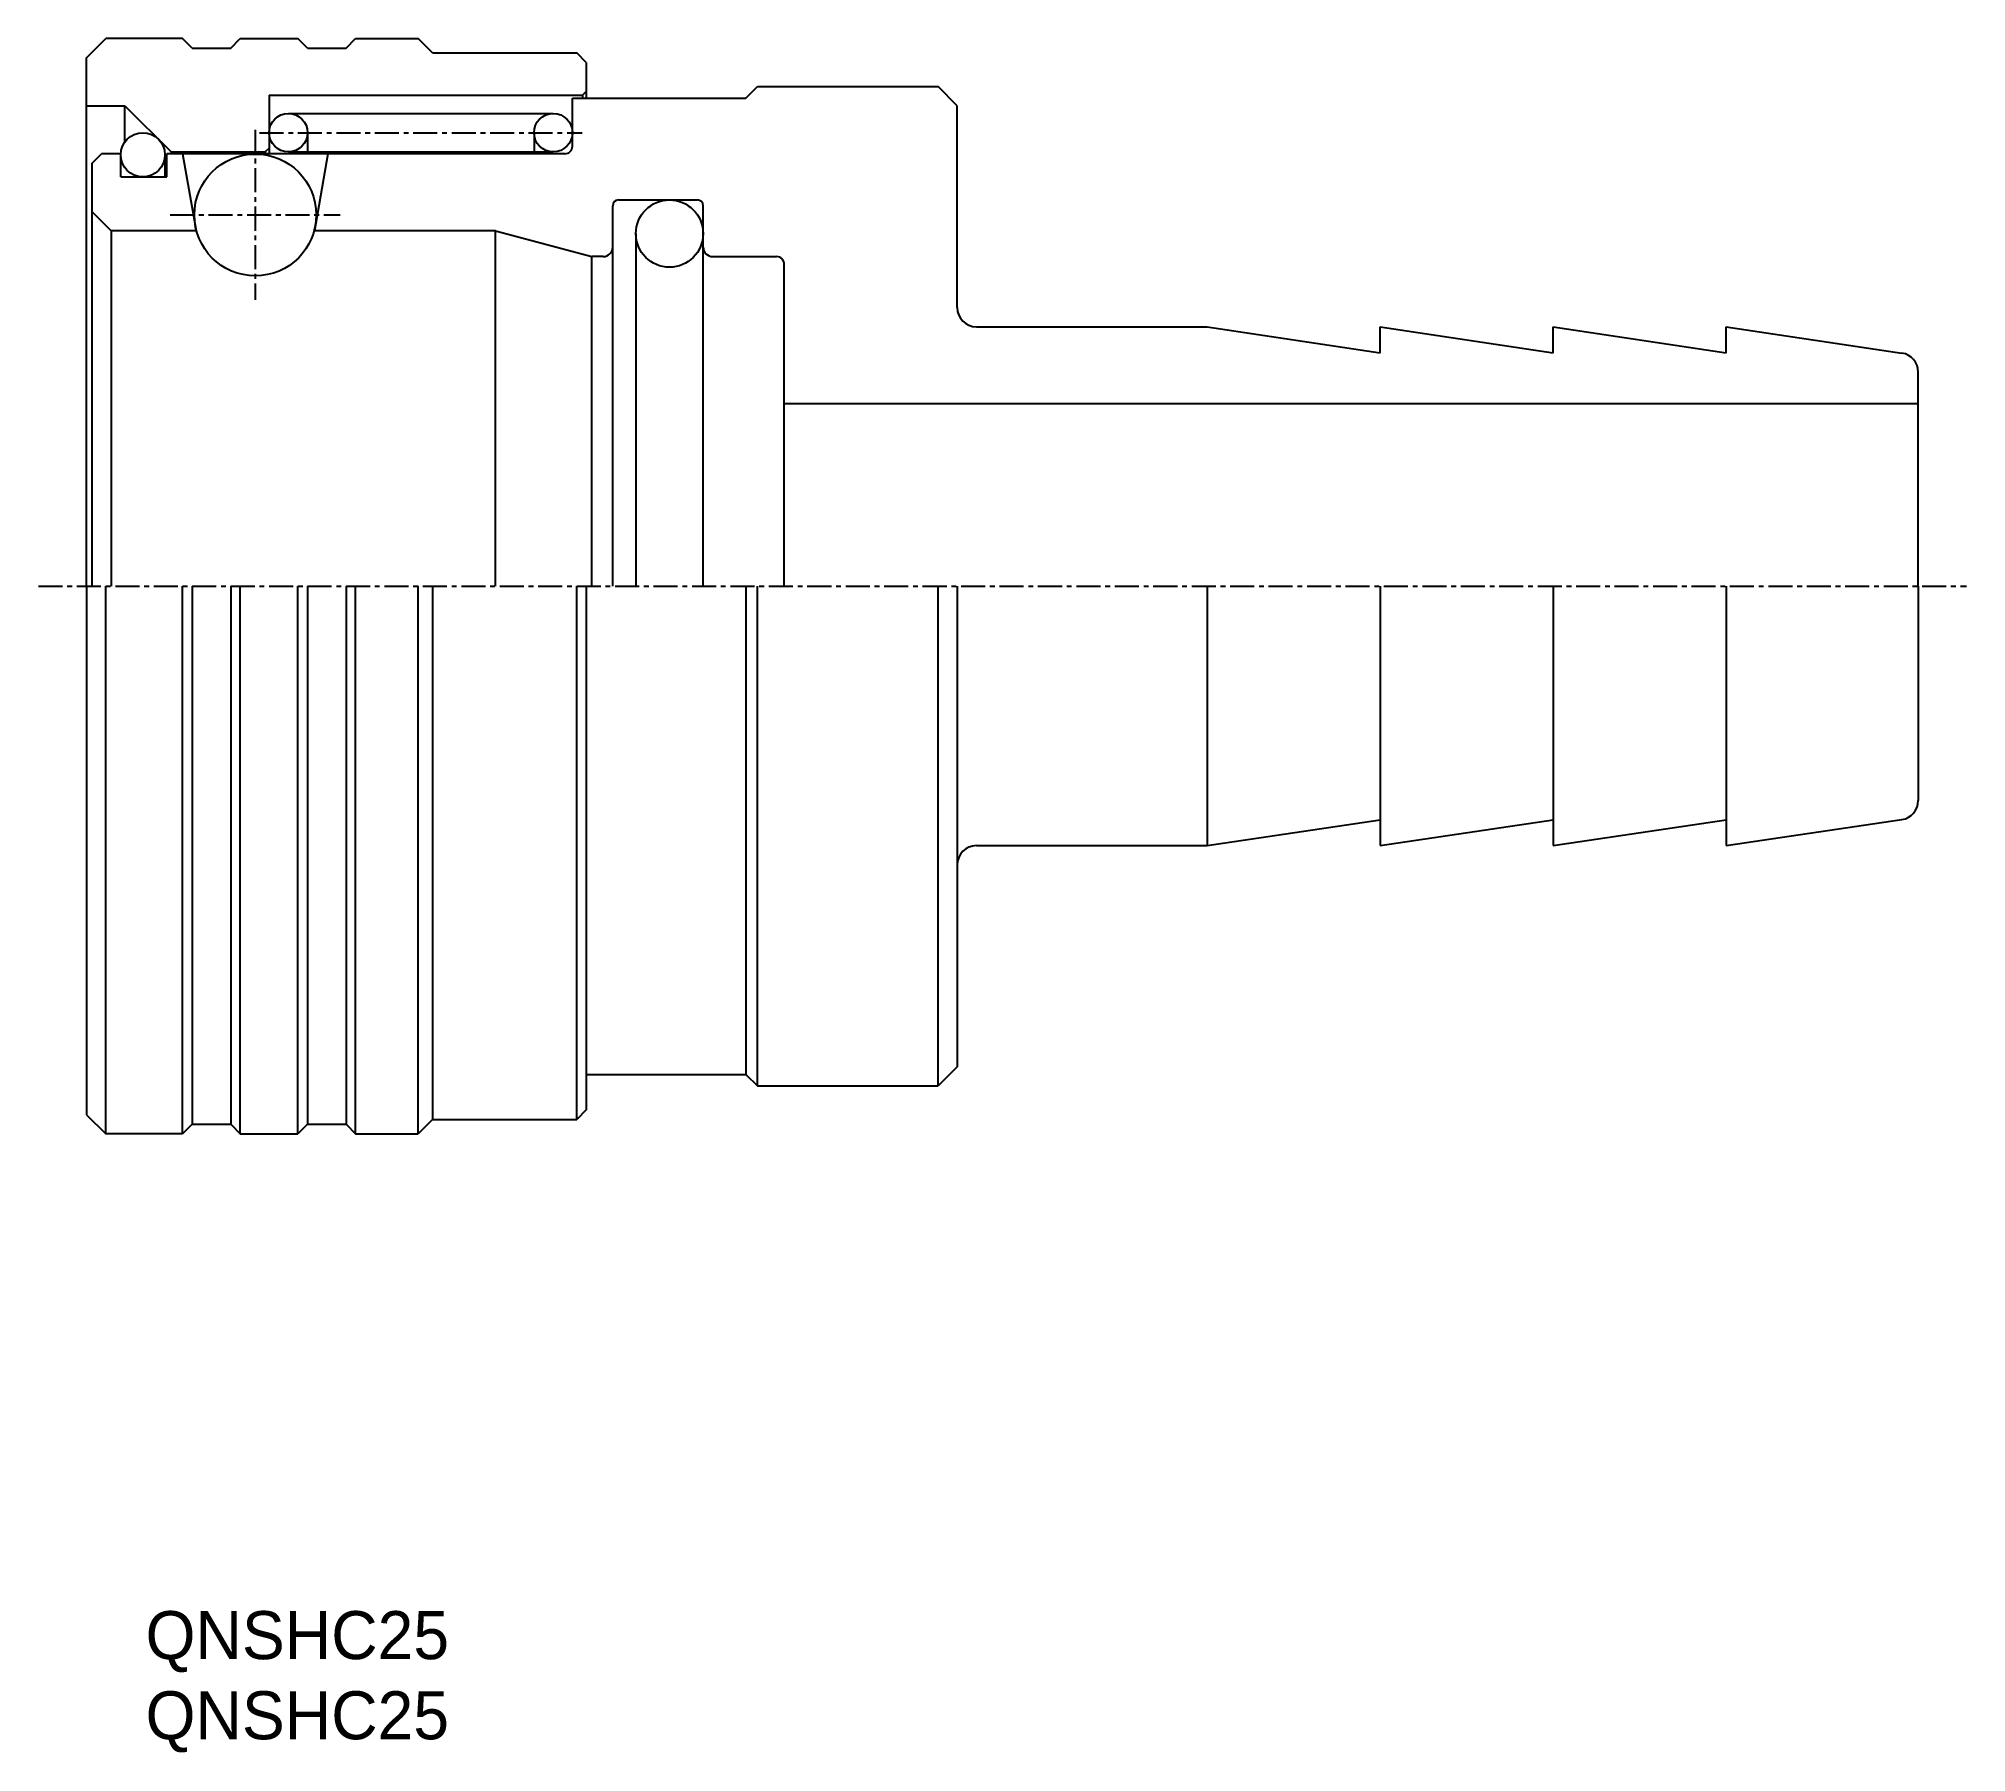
# Model space of a CAD drawing. Extents: x 10 to 110, y 191 to 280.
import ezdxf

# ---------------------------------------------------------------- set-up
doc = ezdxf.new("R2010")
doc.units = 0
doc.linetypes.add('CENTER', pattern=[2, 1.25, -0.25, 0.25, -0.25])
doc.layers.get('0').update_dxf_attribs({"linetype": 'CONTINUOUS'})
doc.layers.add('CENTER', color=1, linetype='CENTER')

msp = doc.modelspace()

# ---------------------------------------------------------------- linework, layer by layer
at = {"color": 7, "linetype": 'CONTINUOUS'}
for p, q in [((12.36, 278.95), (13.36, 279.95)), ((17.36, 279.95), (13.36, 279.95)), ((17.86, 279.45), (17.36, 279.95)), ((19.86, 279.45), (20.36, 279.95)), ((20.36, 279.95), (23.36, 279.95)), ((23.86, 279.45), (23.36, 279.95)), ((25.86, 279.45), (26.36, 279.95)), ((26.36, 279.95), (29.61, 279.95)), ((30.36, 279.2), (29.61, 279.95)), ((12.36, 251.45), (12.36, 278.95)), ((17.86, 279.45), (19.86, 279.45)), ((23.86, 279.45), (25.86, 279.45)), ((30.36, 279.2), (37.86, 279.2)), ((38.36, 278.7), (37.86, 279.2)), ((38.36, 278.7), (38.36, 276.85)), ((21.86, 277), (38.16, 277)), ((21.86, 277), (21.86, 273.95)), ((37.64, 276.85), (46.66, 276.85)), ((37.64, 274.35), (37.64, 276.85)), ((38.36, 277.2), (38.16, 277)), ((38.16, 277), (38.16, 276.85)), ((46.66, 276.85), (47.26, 277.45)), ((47.26, 277.45), (56.66, 277.45)), ((57.66, 276.45), (56.66, 277.45)), ((12.36, 276.45), (14.36, 276.45)), ((14.36, 276.45), (16.76, 274.05)), ((14.36, 274.58), (14.36, 276.45)), ((22.86, 276.05), (36.64, 276.05)), ((57.66, 265.95), (57.66, 276.45)), ((23.86, 275.05), (23.86, 273.95)), ((35.64, 275.05), (35.64, 273.95)), ((12.64, 273.45), (13.14, 273.95)), ((14.14, 273.95), (13.14, 273.95)), ((14.14, 272.75), (14.14, 273.95)), ((16.44, 273.9), (16.44, 272.75)), ((37.24, 273.95), (16.54, 273.95)), ((16.54, 272.75), (16.54, 273.95)), ((16.76, 274.05), (21.66, 274.05)), ((16.76, 274.05), (16.76, 273.95)), ((17.35, 273.95), (18.06, 269.95)), ((21.86, 274.25), (21.66, 274.05)), ((21.66, 274.05), (21.66, 273.95)), ((22.86, 274.05), (36.64, 274.05)), ((24.92, 273.95), (24.22, 269.95)), ((12.64, 273.45), (12.64, 251.45)), ((14.14, 272.75), (16.54, 272.75)), ((12.64, 270.95), (13.64, 269.95)), ((39.74, 251.45), (39.74, 271.25)), ((40.04, 271.55), (44.14, 271.55)), ((44.44, 251.45), (44.44, 271.25)), ((13.64, 269.95), (13.64, 251.45)), ((18.07, 269.95), (13.64, 269.95)), ((33.64, 269.95), (24.2, 269.95)), ((33.64, 251.45), (33.64, 269.95)), ((33.64, 269.95), (38.64, 268.6)), ((40.94, 269.8), (40.94, 251.45)), ((38.64, 251.45), (38.64, 268.6)), ((39.24, 268.6), (38.64, 268.6)), ((44.94, 268.6), (48.26, 268.6)), ((48.66, 251.45), (48.66, 268.2)), ((58.66, 264.95), (70.66, 264.95)), ((70.66, 264.95), (79.66, 263.6)), ((79.66, 264.95), (88.66, 263.6)), ((79.66, 263.6), (79.66, 264.95)), ((88.66, 264.95), (97.66, 263.6)), ((88.66, 263.6), (88.66, 264.95)), ((97.66, 264.95), (106.81, 263.58)), ((97.66, 263.6), (97.66, 264.95)), ((107.66, 251.45), (107.66, 262.59)), ((48.66, 260.95), (107.66, 260.95)), ((12.36, 251.45), (12.36, 223.95)), ((13.36, 222.95), (13.36, 251.45)), ((17.36, 222.95), (17.36, 251.45)), ((17.86, 251.45), (17.86, 223.45)), ((19.86, 251.45), (19.86, 223.45)), ((20.36, 222.95), (20.36, 251.45)), ((23.36, 222.95), (23.36, 251.45)), ((23.86, 251.45), (23.86, 223.45)), ((25.86, 251.45), (25.86, 223.45)), ((26.36, 222.95), (26.36, 251.45)), ((29.61, 222.95), (29.61, 251.45)), ((30.36, 251.45), (30.36, 223.7)), ((37.86, 223.7), (37.86, 251.45)), ((38.36, 251.45), (38.36, 224.2)), ((46.66, 251.45), (46.66, 226.05)), ((47.26, 225.45), (47.26, 251.45)), ((56.66, 225.45), (56.66, 251.45)), ((57.66, 251.45), (57.66, 226.45)), ((70.66, 251.45), (70.66, 237.95)), ((79.66, 251.45), (79.66, 237.95)), ((88.66, 251.45), (88.66, 237.95)), ((97.66, 251.45), (97.66, 237.95)), ((107.66, 251.45), (107.66, 240.3)), ((70.66, 237.95), (79.66, 239.29)), ((79.66, 237.95), (88.66, 239.29)), ((88.66, 237.95), (97.66, 239.29)), ((97.66, 237.95), (106.81, 239.31)), ((58.66, 237.95), (70.66, 237.95)), ((38.36, 226.05), (46.66, 226.05)), ((46.66, 226.05), (47.26, 225.45)), ((57.66, 226.45), (56.66, 225.45)), ((47.26, 225.45), (56.66, 225.45)), ((12.36, 223.95), (13.36, 222.95)), ((30.36, 223.7), (29.61, 222.95)), ((30.36, 223.7), (37.86, 223.7)), ((38.36, 224.2), (37.86, 223.7)), ((17.36, 222.95), (13.36, 222.95)), ((17.86, 223.45), (17.36, 222.95)), ((17.86, 223.45), (19.86, 223.45)), ((19.86, 223.45), (20.36, 222.95)), ((20.36, 222.95), (23.36, 222.95)), ((23.86, 223.45), (23.36, 222.95)), ((23.86, 223.45), (25.86, 223.45)), ((25.86, 223.45), (26.36, 222.95)), ((26.36, 222.95), (29.61, 222.95))]:
    msp.add_line(p, q, dxfattribs=at)
for centre, radius in [((22.86, 275.05), 1), ((36.64, 275.05), 1), ((15.29, 273.9), 1.15), ((21.14, 270.77), 3.17), ((42.69, 269.8), 1.75)]:
    msp.add_circle(centre, radius, dxfattribs=at)
for centre, radius, start, end in [((37.24, 274.35), 0.4, 270, 0), ((40.04, 271.25), 0.3, 90, 180), ((44.14, 271.25), 0.3, 0, 90), ((39.24, 269.1), 0.5, 270, 0), ((44.94, 269.1), 0.5, 180, 270), ((48.26, 268.2), 0.4, 0, 90), ((58.66, 265.95), 1, 180, 270), ((106.66, 262.59), 1, 0, 81.5), ((106.66, 240.3), 1, 278.5, 0), ((58.66, 236.95), 1, 90, 180)]:
    msp.add_arc(centre, radius, start, end, dxfattribs=at)
at = {"layer": 'CENTER', "color": 1, "linetype": 'CENTER'}
for p, q in [((21.14, 275.2), (21.14, 266.35)), ((21.36, 275.05), (38.14, 275.05)), ((16.71, 270.77), (25.56, 270.77)), ((9.86, 251.45), (110.16, 251.45))]:
    msp.add_line(p, q, dxfattribs=at)

# ---------------------------------------------------------------- texts
at = {"color": 7, "linetype": 'CONTINUOUS'}
for p in [(15.43, 195.62), (15.43, 191.45)]:
    msp.add_text('QNSHC25', height=2.5, dxfattribs=at).set_placement(p)

doc.saveas('drawing.dxf')
